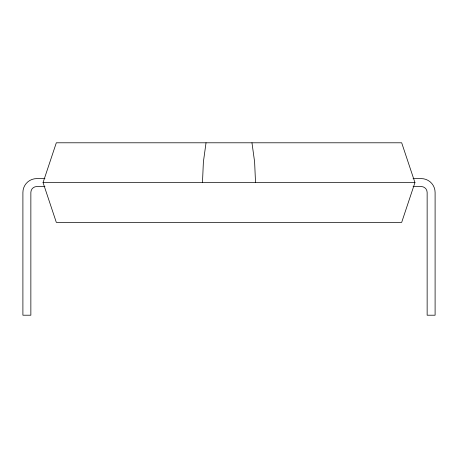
<?xml version="1.0" encoding="UTF-8"?>
<svg xmlns="http://www.w3.org/2000/svg" width="458" height="458" viewBox="0 0 458 458"><rect width="100%" height="100%" fill="white"/><g stroke="black" fill="none" stroke-linecap="round" stroke-linejoin="round"><path stroke-width="0.69" d="M202.476 182.582L203.381 161.983L206.031 142.793M43.058 182.582L56.323 142.793L401.677 142.793L414.942 182.582L401.677 222.37L56.323 222.37L43.058 182.582L414.942 182.582M44.947 178.603L36.749 178.603A13.849 13.849 0 0 0 22.9 192.452L22.9 315.207L30.858 315.207L30.858 192.452A5.891 5.891 0 0 1 36.749 186.561L44.947 186.561M413.053 178.603L421.251 178.603A13.849 13.849 0 0 1 435.1 192.452L435.1 315.207L427.142 315.207L427.142 192.452A5.891 5.891 0 0 0 421.251 186.561L413.053 186.561M251.969 142.793L254.619 161.983L255.524 182.582"/></g></svg>
